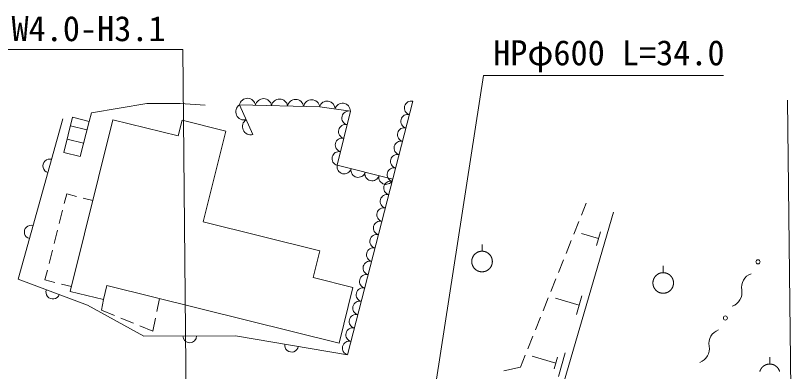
# Model space of a CAD drawing. Units: millimetres, scale not verified. Extents: x 40000 to 680000, y 20000 to 380000.
# Drawn here: x 289180 to 345985, y 293279 to 319204 of the extents above; entities that cross this region are included whole.
import ezdxf
from ezdxf.enums import TextEntityAlignment as Align

# ---------------------------------------------------------------- set-up
doc = ezdxf.new("R2010")
doc.units = ezdxf.units.MM
doc.header["$LTSCALE"] = 1000
doc.layers.add('M-BGD', color=7, linetype='Continuous', lineweight=13)
doc.layers.add('M-STR-HTXT', color=7, linetype='Continuous', lineweight=13)
doc.styles.add('ＭＳ ゴシック', font='')
doc.styles.get('ＭＳ ゴシック').set_extended_font_data('MS Gothic')

msp = doc.modelspace()

# ---------------------------------------------------------------- linework, layer by layer
at = {"layer": 'M-BGD'}
for p, q in [((345404, 313046), (345985, 262864)), ((294708, 312123), (298748, 312804)), ((298748, 312804), (301169, 312788)), ((301169, 312788), (302982, 312683)), ((305489, 312694), (306459, 310538)), ((311331, 312558), (305489, 312694)), ((313566, 312241), (311331, 312558)), ((318126, 312965), (313358, 294489)), ((294532, 311497), (294708, 312123)), ((313566, 312241), (312609, 308298)), ((292629, 311675), (289356, 300011)), ((293332, 311796), (292693, 309232)), ((293167, 299111), (296273, 311618)), ((294532, 311497), (293332, 311796)), ((293894, 308933), (294532, 311497)), ((296273, 311618), (301033, 310436)), ((301033, 310436), (301317, 311576)), ((301317, 311576), (304494, 310787)), ((293176, 311172), (294377, 310874)), ((304494, 310787), (302854, 304182)), ((292935, 310202), (294136, 309903)), ((292693, 309232), (293894, 308933)), ((312609, 308298), (316658, 307279)), ((292901, 306208), (292722, 305501)), ((293613, 306028), (292901, 306208)), ((294809, 305725), (294098, 305905)), ((330403, 304662), (330751, 305528)), ((292599, 305016), (292353, 304047)), ((328723, 291129), (332730, 304886)), ((302854, 304182), (311353, 302071)), ((329844, 303270), (330217, 304198)), ((292231, 303562), (291985, 302593)), ((331794, 303459), (331503, 302461)), ((329286, 301878), (329658, 302806)), ((331649, 302960), (330402, 303323)), ((323158, 302036), (323158, 302536)), ((291862, 302108), (291617, 301139)), ((311353, 302071), (310867, 300113)), ((328727, 300486), (329099, 301414)), ((291494, 300654), (291315, 299947)), ((336355, 300473), (336355, 300973)), ((289356, 300011), (294427, 298095)), ((291315, 299947), (292041, 299763)), ((310867, 300113), (313749, 299398)), ((328168, 299094), (328540, 300022)), ((292526, 299640), (293253, 299456)), ((295832, 299529), (295579, 298512)), ((312739, 295331), (295832, 299529)), ((313749, 299398), (312739, 295331)), ((295579, 298512), (293167, 299111)), ((330436, 298796), (330034, 297415)), ((295579, 298512), (295430, 297737)), ((299469, 297638), (299656, 298580)), ((327609, 297702), (327982, 298630)), ((330235, 298105), (328509, 298608)), ((294427, 298095), (298519, 295846)), ((295430, 297737), (296382, 297349)), ((296845, 297160), (297771, 296783)), ((299185, 296206), (299372, 297148)), ((327050, 296310), (327423, 297238)), ((298234, 296594), (299185, 296206)), ((298519, 295846), (305203, 295882)), ((305203, 295882), (313358, 294489)), ((326491, 294918), (326864, 295846)), ((325957, 293588), (326305, 294454)), ((328539, 293887), (326815, 294389)), ((328664, 294318), (328413, 293456)), ((329220, 294623), (328718, 292899)), ((344114, 293815), (344114, 294315)), ((324743, 293331), (325957, 293588))]:
    msp.add_line(p, q, dxfattribs=at)
for points in [[(323908, 301286), (323908, 301299), (323908, 301312), (323907, 301325), (323906, 301338), (323905, 301351), (323904, 301364), (323903, 301377), (323901, 301390), (323899, 301403), (323897, 301416), (323894, 301429), (323892, 301442), (323889, 301455), (323886, 301468), (323883, 301480), (323879, 301493), (323875, 301506), (323871, 301518), (323867, 301531), (323863, 301543), (323858, 301555), (323853, 301567), (323848, 301580), (323843, 301592), (323838, 301604), (323832, 301615), (323826, 301627), (323820, 301639), (323814, 301650), (323807, 301662), (323801, 301673), (323794, 301684), (323787, 301695), (323779, 301706), (323772, 301717), (323764, 301728), (323756, 301738), (323748, 301749), (323740, 301759), (323732, 301769), (323723, 301779), (323715, 301789), (323706, 301798), (323697, 301808), (323687, 301817), (323678, 301826), (323668, 301835), (323659, 301844), (323649, 301853), (323639, 301861), (323629, 301870), (323618, 301878), (323608, 301886), (323597, 301894), (323587, 301901), (323576, 301909), (323565, 301916), (323554, 301923), (323543, 301930), (323531, 301936), (323520, 301943), (323508, 301949), (323497, 301955), (323485, 301961), (323473, 301967), (323461, 301972), (323449, 301977), (323437, 301982), (323425, 301987), (323412, 301991), (323400, 301996), (323388, 302000), (323375, 302004), (323362, 302007), (323350, 302011), (323337, 302014), (323324, 302017), (323311, 302020), (323299, 302023), (323286, 302025), (323273, 302027), (323260, 302029), (323247, 302031), (323234, 302032), (323221, 302033), (323207, 302034), (323194, 302035), (323181, 302035), (323168, 302036), (323155, 302036), (323142, 302036), (323129, 302035), (323116, 302035), (323103, 302034), (323089, 302033), (323076, 302031), (323063, 302030), (323050, 302028), (323037, 302026), (323024, 302024), (323012, 302021), (322999, 302019), (322986, 302016), (322973, 302013), (322960, 302009), (322948, 302006), (322935, 302002), (322923, 301998), (322910, 301994), (322898, 301989), (322886, 301985), (322874, 301980), (322861, 301975), (322849, 301969), (322837, 301964), (322826, 301958), (322814, 301952), (322802, 301946), (322791, 301940), (322779, 301933), (322768, 301926), (322757, 301919), (322746, 301912), (322735, 301905), (322724, 301898), (322714, 301890), (322703, 301882), (322693, 301874), (322683, 301866), (322673, 301857), (322663, 301849), (322653, 301840), (322643, 301831), (322634, 301822), (322624, 301813), (322615, 301803), (322606, 301794), (322598, 301784), (322589, 301774), (322580, 301764), (322572, 301754), (322564, 301743), (322556, 301733), (322548, 301722), (322541, 301712), (322534, 301701), (322526, 301690), (322519, 301679), (322513, 301667), (322506, 301656), (322500, 301645), (322493, 301633), (322487, 301621), (322482, 301610), (322476, 301598), (322471, 301586), (322466, 301574), (322461, 301561), (322456, 301549), (322452, 301537), (322447, 301524), (322443, 301512), (322439, 301499), (322436, 301487), (322432, 301474), (322429, 301461), (322426, 301449), (322423, 301436), (322421, 301423), (322419, 301410), (322417, 301397), (322415, 301384), (322413, 301371), (322412, 301358), (322411, 301345), (322410, 301332), (322409, 301319), (322409, 301305), (322408, 301292), (322408, 301279), (322409, 301266), (322409, 301253), (322410, 301240), (322411, 301227), (322412, 301214), (322413, 301201), (322415, 301188), (322417, 301175), (322419, 301162), (322421, 301149), (322423, 301136), (322426, 301123), (322429, 301110), (322432, 301097), (322436, 301085), (322439, 301072), (322443, 301060), (322447, 301047), (322452, 301035), (322456, 301022), (322461, 301010), (322466, 300998), (322471, 300986), (322476, 300974), (322482, 300962), (322487, 300950), (322493, 300939), (322500, 300927), (322506, 300916), (322513, 300904), (322519, 300893), (322526, 300882), (322534, 300871), (322541, 300860), (322548, 300849), (322556, 300839), (322564, 300828), (322572, 300818), (322580, 300808), (322589, 300798), (322598, 300788), (322606, 300778), (322615, 300768), (322624, 300759), (322634, 300750), (322643, 300741), (322653, 300732), (322663, 300723), (322673, 300714), (322683, 300706), (322693, 300698), (322703, 300690), (322714, 300682), (322724, 300674), (322735, 300667), (322746, 300659), (322757, 300652), (322768, 300645), (322779, 300638), (322791, 300632), (322802, 300626), (322814, 300619), (322826, 300614), (322837, 300608), (322849, 300602), (322861, 300597), (322874, 300592), (322886, 300587), (322898, 300582), (322910, 300578), (322923, 300574), (322935, 300570), (322948, 300566), (322960, 300562), (322973, 300559), (322986, 300556), (322999, 300553), (323012, 300550), (323024, 300548), (323037, 300546), (323050, 300544), (323063, 300542), (323076, 300540), (323089, 300539), (323103, 300538), (323116, 300537), (323129, 300536), (323142, 300536), (323155, 300536), (323168, 300536), (323181, 300536), (323194, 300537), (323207, 300537), (323221, 300538), (323234, 300540), (323247, 300541), (323260, 300543), (323273, 300545), (323286, 300547), (323299, 300549), (323311, 300552), (323324, 300554), (323337, 300557), (323350, 300561), (323362, 300564), (323375, 300568), (323388, 300572), (323400, 300576), (323412, 300580), (323425, 300585), (323437, 300589), (323449, 300594), (323461, 300600), (323473, 300605), (323485, 300611), (323497, 300616), (323508, 300623), (323520, 300629), (323531, 300635), (323543, 300642), (323554, 300649), (323565, 300656), (323576, 300663), (323587, 300670), (323597, 300678), (323608, 300686), (323618, 300694), (323629, 300702), (323639, 300710), (323649, 300719), (323659, 300727), (323668, 300736), (323678, 300745), (323687, 300754), (323697, 300764), (323706, 300773), (323715, 300783), (323723, 300793), (323732, 300803), (323740, 300813), (323748, 300823), (323756, 300833), (323764, 300844), (323772, 300855), (323779, 300865), (323787, 300876), (323794, 300887), (323801, 300899), (323807, 300910), (323814, 300921), (323820, 300933), (323826, 300944), (323832, 300956), (323838, 300968), (323843, 300980), (323848, 300992), (323853, 301004), (323858, 301016), (323863, 301029), (323867, 301041), (323871, 301053), (323875, 301066), (323879, 301078), (323883, 301091), (323886, 301104), (323889, 301117), (323892, 301129), (323894, 301142), (323897, 301155), (323899, 301168), (323901, 301181), (323903, 301194), (323904, 301207), (323905, 301220), (323906, 301233), (323907, 301246), (323908, 301260), (323908, 301273)], [(337105, 299723), (337105, 299736), (337105, 299749), (337104, 299762), (337103, 299775), (337102, 299789), (337101, 299802), (337100, 299815), (337098, 299828), (337096, 299841), (337094, 299854), (337091, 299867), (337089, 299879), (337086, 299892), (337083, 299905), (337079, 299918), (337076, 299930), (337072, 299943), (337068, 299955), (337064, 299968), (337060, 299980), (337055, 299993), (337050, 300005), (337045, 300017), (337040, 300029), (337035, 300041), (337029, 300053), (337023, 300064), (337017, 300076), (337011, 300088), (337004, 300099), (336997, 300110), (336991, 300121), (336984, 300133), (336976, 300143), (336969, 300154), (336961, 300165), (336953, 300175), (336945, 300186), (336937, 300196), (336929, 300206), (336920, 300216), (336912, 300226), (336903, 300236), (336894, 300245), (336884, 300255), (336875, 300264), (336865, 300273), (336856, 300282), (336846, 300290), (336836, 300299), (336826, 300307), (336815, 300315), (336805, 300323), (336794, 300331), (336784, 300339), (336773, 300346), (336762, 300353), (336751, 300360), (336740, 300367), (336728, 300374), (336717, 300380), (336705, 300386), (336694, 300392), (336682, 300398), (336670, 300404), (336658, 300409), (336646, 300414), (336634, 300419), (336622, 300424), (336609, 300429), (336597, 300433), (336584, 300437), (336572, 300441), (336559, 300445), (336547, 300448), (336534, 300451), (336521, 300454), (336508, 300457), (336495, 300460), (336483, 300462), (336470, 300464), (336457, 300466), (336444, 300468), (336431, 300469), (336417, 300470), (336404, 300471), (336391, 300472), (336378, 300473), (336365, 300473), (336352, 300473), (336339, 300473), (336326, 300472), (336313, 300472), (336299, 300471), (336286, 300470), (336273, 300469), (336260, 300467), (336247, 300465), (336234, 300463), (336221, 300461), (336208, 300459), (336196, 300456), (336183, 300453), (336170, 300450), (336157, 300446), (336145, 300443), (336132, 300439), (336120, 300435), (336107, 300431), (336095, 300426), (336083, 300422), (336070, 300417), (336058, 300412), (336046, 300406), (336034, 300401), (336023, 300395), (336011, 300389), (335999, 300383), (335988, 300377), (335976, 300370), (335965, 300364), (335954, 300357), (335943, 300350), (335932, 300342), (335921, 300335), (335911, 300327), (335900, 300319), (335890, 300311), (335880, 300303), (335869, 300294), (335860, 300286), (335850, 300277), (335840, 300268), (335831, 300259), (335821, 300250), (335812, 300240), (335803, 300231), (335794, 300221), (335786, 300211), (335777, 300201), (335769, 300191), (335761, 300181), (335753, 300170), (335745, 300160), (335738, 300149), (335730, 300138), (335723, 300127), (335716, 300116), (335710, 300105), (335703, 300093), (335697, 300082), (335690, 300070), (335684, 300059), (335679, 300047), (335673, 300035), (335668, 300023), (335663, 300011), (335658, 299999), (335653, 299986), (335648, 299974), (335644, 299962), (335640, 299949), (335636, 299937), (335633, 299924), (335629, 299911), (335626, 299899), (335623, 299886), (335620, 299873), (335618, 299860), (335616, 299847), (335613, 299834), (335612, 299821), (335610, 299808), (335609, 299795), (335607, 299782), (335607, 299769), (335606, 299756), (335605, 299743), (335605, 299730), (335605, 299716), (335605, 299703), (335606, 299690), (335607, 299677), (335607, 299664), (335609, 299651), (335610, 299638), (335612, 299625), (335613, 299612), (335616, 299599), (335618, 299586), (335620, 299573), (335623, 299560), (335626, 299547), (335629, 299535), (335633, 299522), (335636, 299509), (335640, 299497), (335644, 299484), (335648, 299472), (335653, 299460), (335658, 299447), (335663, 299435), (335668, 299423), (335673, 299411), (335679, 299399), (335684, 299388), (335690, 299376), (335697, 299364), (335703, 299353), (335710, 299341), (335716, 299330), (335723, 299319), (335730, 299308), (335738, 299297), (335745, 299286), (335753, 299276), (335761, 299265), (335769, 299255), (335777, 299245), (335786, 299235), (335794, 299225), (335803, 299215), (335812, 299206), (335821, 299196), (335831, 299187), (335840, 299178), (335850, 299169), (335860, 299160), (335869, 299152), (335880, 299143), (335890, 299135), (335900, 299127), (335911, 299119), (335921, 299111), (335932, 299104), (335943, 299096), (335954, 299089), (335965, 299082), (335976, 299076), (335988, 299069), (335999, 299063), (336011, 299057), (336023, 299051), (336034, 299045), (336046, 299040), (336058, 299034), (336070, 299029), (336083, 299024), (336095, 299020), (336107, 299015), (336120, 299011), (336132, 299007), (336145, 299003), (336157, 299000), (336170, 298996), (336183, 298993), (336196, 298990), (336208, 298988), (336221, 298985), (336234, 298983), (336247, 298981), (336260, 298979), (336273, 298978), (336286, 298976), (336299, 298975), (336313, 298974), (336326, 298974), (336339, 298973), (336352, 298973), (336365, 298973), (336378, 298973), (336391, 298974), (336404, 298975), (336417, 298976), (336431, 298977), (336444, 298978), (336457, 298980), (336470, 298982), (336483, 298984), (336495, 298986), (336508, 298989), (336521, 298992), (336534, 298995), (336547, 298998), (336559, 299001), (336572, 299005), (336584, 299009), (336597, 299013), (336609, 299017), (336622, 299022), (336634, 299027), (336646, 299032), (336658, 299037), (336670, 299042), (336682, 299048), (336694, 299054), (336705, 299060), (336717, 299066), (336728, 299072), (336740, 299079), (336751, 299086), (336762, 299093), (336773, 299100), (336784, 299108), (336794, 299115), (336805, 299123), (336815, 299131), (336826, 299139), (336836, 299147), (336846, 299156), (336856, 299164), (336865, 299173), (336875, 299182), (336884, 299192), (336894, 299201), (336903, 299210), (336912, 299220), (336920, 299230), (336929, 299240), (336937, 299250), (336945, 299260), (336953, 299271), (336961, 299281), (336969, 299292), (336976, 299303), (336984, 299314), (336991, 299325), (336997, 299336), (337004, 299347), (337011, 299358), (337017, 299370), (337023, 299382), (337029, 299393), (337035, 299405), (337040, 299417), (337045, 299429), (337050, 299441), (337055, 299454), (337060, 299466), (337064, 299478), (337068, 299491), (337072, 299503), (337076, 299516), (337079, 299528), (337083, 299541), (337086, 299554), (337089, 299567), (337091, 299580), (337094, 299592), (337096, 299605), (337098, 299618), (337100, 299631), (337101, 299644), (337102, 299657), (337103, 299671), (337104, 299684), (337105, 299697), (337105, 299710)]]:
    msp.add_lwpolyline(points, close=True, dxfattribs=at)
msp.add_lwpolyline([(344834, 293272), (344831, 293285), (344827, 293298), (344822, 293310), (344818, 293322), (344813, 293335), (344809, 293347), (344804, 293359), (344798, 293371), (344793, 293383), (344787, 293395), (344781, 293407), (344775, 293418), (344769, 293430), (344763, 293441), (344756, 293452), (344749, 293464), (344742, 293475), (344735, 293486), (344727, 293496), (344720, 293507), (344712, 293518), (344704, 293528), (344696, 293538), (344687, 293548), (344679, 293558), (344670, 293568), (344661, 293578), (344652, 293587), (344643, 293597), (344633, 293606), (344624, 293615), (344614, 293624), (344604, 293632), (344594, 293641), (344584, 293649), (344574, 293657), (344563, 293665), (344553, 293673), (344542, 293681), (344531, 293688), (344520, 293695), (344509, 293702), (344498, 293709), (344487, 293716), (344475, 293722), (344464, 293728), (344452, 293734), (344440, 293740), (344428, 293746), (344416, 293751), (344404, 293756), (344392, 293761), (344380, 293766), (344368, 293771), (344355, 293775), (344343, 293779), (344330, 293783), (344318, 293787), (344305, 293790), (344292, 293794), (344280, 293797), (344267, 293799), (344254, 293802), (344241, 293804), (344228, 293806), (344215, 293808), (344202, 293810), (344189, 293811), (344176, 293813), (344163, 293814), (344150, 293814), (344137, 293815), (344123, 293815), (344110, 293815), (344097, 293815), (344084, 293815), (344071, 293814), (344058, 293813), (344045, 293812), (344032, 293811), (344019, 293809), (344006, 293807), (343993, 293805), (343980, 293803), (343967, 293801), (343954, 293798), (343941, 293795), (343928, 293792), (343916, 293789), (343903, 293785), (343891, 293781), (343878, 293777), (343866, 293773), (343853, 293769), (343841, 293764), (343829, 293759), (343817, 293754), (343805, 293749), (343793, 293743), (343781, 293737), (343769, 293731), (343758, 293725), (343746, 293719), (343735, 293712), (343724, 293706), (343712, 293699), (343701, 293692), (343690, 293684), (343680, 293677), (343669, 293669), (343659, 293661), (343648, 293653), (343638, 293645), (343628, 293637), (343618, 293628), (343608, 293619), (343599, 293610), (343589, 293601), (343580, 293592), (343571, 293583), (343562, 293573), (343553, 293563), (343544, 293553), (343536, 293543), (343527, 293533), (343519, 293523), (343511, 293512), (343504, 293502), (343496, 293491), (343489, 293480), (343482, 293469), (343475, 293458), (343468, 293447), (343461, 293435), (343455, 293424), (343449, 293412), (343443, 293401), (343437, 293389), (343431, 293377), (343426, 293365), (343421, 293353), (343416, 293341), (343411, 293329), (343407, 293316), (343403, 293304), (343398, 293291), (343395, 293279), (343391, 293266)], dxfattribs=at)
for centre in [(343259, 301262), (340887, 297167)]:
    msp.add_circle(centre, 150, dxfattribs=at)
for centre, radius, start, end in [((306071, 312589), 592, 7.5701, 169.7709), ((307239, 312562), 592, 7.5701, 169.7709), ((308408, 312534), 592, 7.5701, 169.7709), ((309576, 312507), 592, 7.5701, 169.7709), ((310745, 312480), 592, 7.5701, 169.7709), ((305822, 312196), 600, 123.7917, 284.6864), ((311880, 312411), 568, 358.8325, 164.9992), ((312997, 312252), 568, 358.8325, 164.9992), ((318002, 312478), 502, 75.7744, 255.2869), ((313453, 311746), 507, 77.1692, 255.5522), ((317751, 311506), 502, 75.7744, 255.2869), ((306308, 311117), 600, 123.7917, 284.6864), ((313214, 310761), 507, 77.1692, 255.5522), ((317500, 310534), 502, 75.7744, 255.2869), ((312975, 309775), 507, 77.1692, 255.5522), ((317249, 309561), 502, 75.7744, 255.2869), ((312736, 308789), 507, 77.1692, 255.5522), ((316998, 308589), 502, 75.7744, 255.2869), ((291668, 308250), 500, 74.3234, 254.3235), ((313121, 308193), 522, 168.3276, 343.4134), ((314133, 307938), 522, 168.3276, 343.4134), ((316747, 307616), 502, 75.7744, 255.2869), ((315145, 307683), 522, 168.3276, 343.4134), ((316158, 307428), 522, 168.3276, 343.4134), ((316497, 306644), 502, 75.7744, 255.2869), ((316246, 305672), 502, 75.7744, 255.2869), ((315995, 304699), 502, 75.7744, 255.2869), ((290317, 303436), 500, 74.3234, 254.3235), ((315744, 303727), 502, 75.7744, 255.2869), ((315493, 302754), 502, 75.7744, 255.2869), ((315242, 301782), 502, 75.7744, 255.2869), ((314991, 300810), 502, 75.7744, 255.2869), ((314740, 299837), 502, 75.7744, 255.2869), ((343115, 299401), 1058, 109.7116, 190.12), ((314489, 298865), 502, 75.7744, 255.2869), ((291891, 299053), 500, 159.3059, 339.3059), ((341032, 299029), 1058, 289.7115, 10.1201), ((314238, 297892), 502, 75.7744, 255.2869), ((313987, 296920), 502, 75.7744, 255.2869), ((313736, 295948), 502, 75.7744, 255.2869), ((340743, 295306), 1058, 109.7116, 190.12), ((301861, 295864), 500, 180.3116, 0.3116), ((313485, 294975), 502, 75.7744, 255.2869), ((309281, 295186), 500, 170.308, 350.308), ((338659, 294934), 1058, 289.7115, 10.1201)]:
    msp.add_arc(centre, radius, start, end, dxfattribs=at)
at = {"layer": 'M-STR-HTXT'}
for points in [[(301866, 262928), (301362, 316728), (275549, 316728)], [(315725, 266195), (323254, 314833), (340754, 314833)]]:
    msp.add_lwpolyline(points, dxfattribs=at)

# ---------------------------------------------------------------- texts
at = {"layer": 'M-STR-HTXT', "style": 'ＭＳ ゴシック'}
for s, p in [('BOX L18.0-W4.0-H3.1', (288259, 318258)), ('HPφ600 L=34.0', (332398, 316497))]:
    msp.add_text(s, height=1833, dxfattribs=at).set_placement(p, align=Align.MIDDLE_CENTER)

doc.saveas('drawing.dxf')
